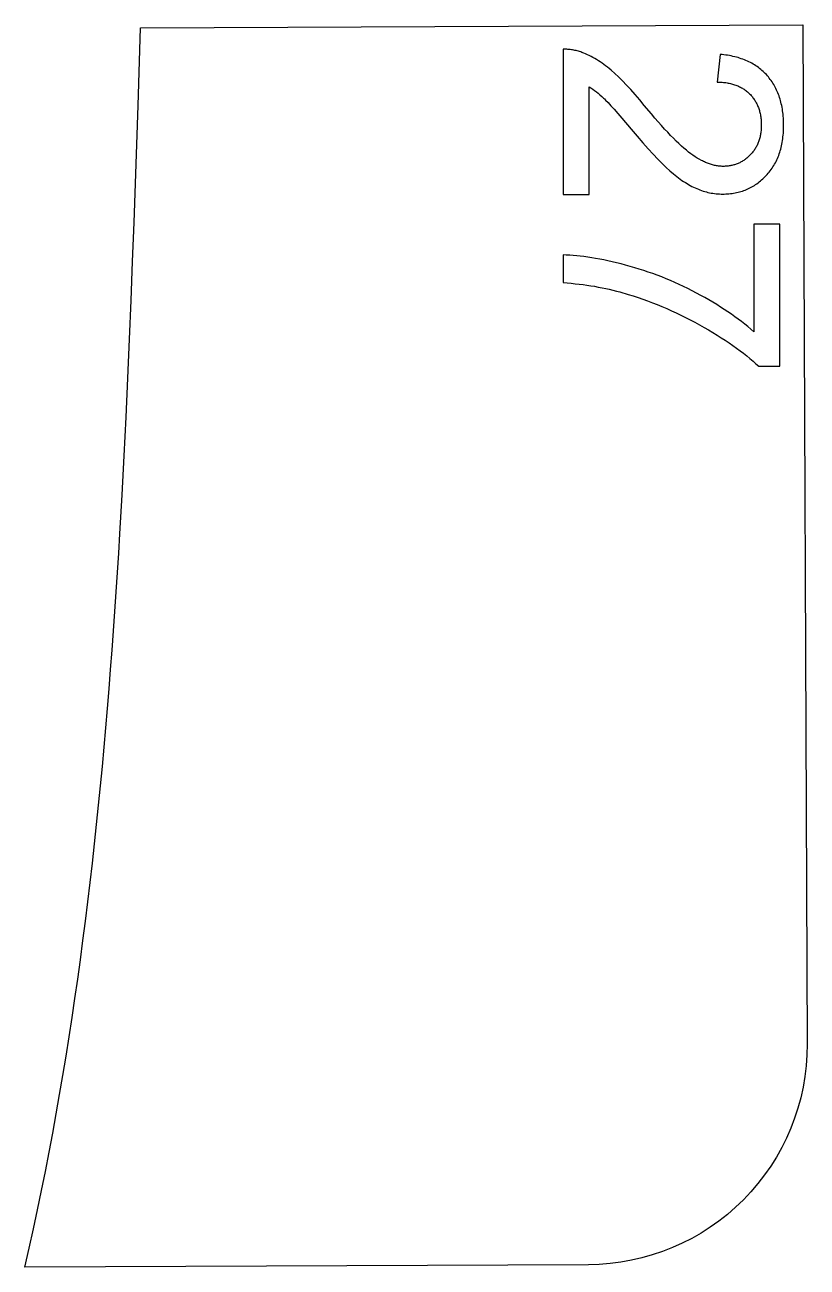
# Model space of a CAD drawing. Extents: x -16189 to 5251, y 3521 to 4024.
# Drawn here: x -4014.4 to -3836.4, y 3739.6 to 4022.4 of the extents above; entities that cross this region are included whole.
import ezdxf

# ---------------------------------------------------------------- set-up
doc = ezdxf.new("R2010")
doc.units = 0
doc.layers.add('LAYER_03', color=7, linetype='CONTINUOUS')

msp = doc.modelspace()

# ---------------------------------------------------------------- linework, layer by layer
at = {"layer": 'LAYER_03'}
msp.add_lwpolyline([(-3886.15, 3740.16), (-4014.36, 3739.61), (-4013.37, 3743.96), (-4012.41, 3748.32), (-4011.47, 3752.68), (-4010.57, 3757.04), (-4009.69, 3761.4), (-4008.84, 3765.77), (-4008.02, 3770.14), (-4007.22, 3774.51), (-4006.45, 3778.89), (-4005.71, 3783.26), (-4004.98, 3787.64), (-4004.29, 3792.02), (-4003.61, 3796.4), (-4002.96, 3800.79), (-4002.33, 3805.18), (-4001.72, 3809.57), (-4001.14, 3813.96), (-4000.57, 3818.35), (-4000.02, 3822.75), (-3999.5, 3827.15), (-3998.99, 3831.54), (-3998.5, 3835.95), (-3998.03, 3840.35), (-3997.58, 3844.75), (-3997.14, 3849.16), (-3996.72, 3853.56), (-3996.31, 3857.97), (-3995.92, 3862.38), (-3995.55, 3866.79), (-3995.19, 3871.21), (-3994.84, 3875.62), (-3994.5, 3880.04), (-3994.18, 3884.45), (-3993.87, 3888.87), (-3993.57, 3893.29), (-3993.28, 3897.71), (-3993.01, 3902.13), (-3992.74, 3906.55), (-3992.24, 3915.4), (-3991.77, 3924.25), (-3991.34, 3933.1), (-3990.93, 3941.96), (-3990.55, 3950.81), (-3990.19, 3959.67), (-3989.85, 3968.54), (-3989.52, 3977.4), (-3989.2, 3986.26), (-3988.59, 4003.99), (-3988.01, 4021.73), (-3837.37, 4022.38), (-3836.37, 3790.38, -0.414214)], format="xyb", close=True, dxfattribs=at)
for points in [[(-3891.89, 4016.82), (-3891.89, 3983.79), (-3885.99, 3983.79), (-3885.99, 4008.3), (-3885.57, 4008.04), (-3885.16, 4007.75), (-3884.74, 4007.46), (-3884.33, 4007.14), (-3883.91, 4006.81), (-3883.5, 4006.46), (-3883.08, 4006.09), (-3882.67, 4005.71), (-3882.45, 4005.5), (-3882.21, 4005.26), (-3881.66, 4004.68), (-3881.01, 4003.98), (-3880.27, 4003.15), (-3879.44, 4002.21), (-3878.51, 4001.13), (-3876.38, 3998.62), (-3875.02, 3997.03), (-3873.73, 3995.55), (-3872.52, 3994.19), (-3871.39, 3992.95), (-3870.33, 3991.83), (-3869.34, 3990.82), (-3868.43, 3989.93), (-3867.59, 3989.16), (-3866.79, 3988.48), (-3866, 3987.84), (-3865.61, 3987.54), (-3865.23, 3987.26), (-3864.84, 3986.98), (-3864.46, 3986.72), (-3864.08, 3986.47), (-3863.7, 3986.24), (-3863.33, 3986.01), (-3862.95, 3985.8), (-3862.58, 3985.61), (-3862.22, 3985.42), (-3861.85, 3985.25), (-3861.49, 3985.09), (-3861.12, 3984.94), (-3860.76, 3984.8), (-3860.4, 3984.67), (-3860.03, 3984.55), (-3859.67, 3984.44), (-3859.3, 3984.34), (-3858.93, 3984.25), (-3858.56, 3984.17), (-3858.19, 3984.1), (-3857.82, 3984.03), (-3857.45, 3983.98), (-3857.08, 3983.94), (-3856.71, 3983.91), (-3856.34, 3983.88), (-3855.96, 3983.87), (-3855.59, 3983.86), (-3855.22, 3983.87), (-3854.86, 3983.88), (-3854.5, 3983.9), (-3854.15, 3983.93), (-3853.79, 3983.96), (-3853.45, 3984.01), (-3853.1, 3984.06), (-3852.76, 3984.12), (-3852.42, 3984.19), (-3852.09, 3984.27), (-3851.76, 3984.36), (-3851.44, 3984.45), (-3851.11, 3984.55), (-3850.8, 3984.66), (-3850.48, 3984.78), (-3850.17, 3984.91), (-3849.86, 3985.05), (-3849.56, 3985.19), (-3849.26, 3985.34), (-3848.96, 3985.5), (-3848.67, 3985.67), (-3848.38, 3985.84), (-3848.1, 3986.03), (-3847.82, 3986.22), (-3847.54, 3986.42), (-3847.27, 3986.63), (-3847, 3986.85), (-3846.73, 3987.07), (-3846.47, 3987.31), (-3846.21, 3987.55), (-3845.96, 3987.8), (-3845.71, 3988.05), (-3845.46, 3988.32), (-3845.22, 3988.59), (-3844.99, 3988.87), (-3844.77, 3989.15), (-3844.56, 3989.44), (-3844.35, 3989.73), (-3844.15, 3990.03), (-3843.96, 3990.34), (-3843.78, 3990.65), (-3843.6, 3990.97), (-3843.44, 3991.29), (-3843.28, 3991.62), (-3843.12, 3991.96), (-3842.98, 3992.3), (-3842.84, 3992.64), (-3842.71, 3993), (-3842.59, 3993.36), (-3842.48, 3993.72), (-3842.38, 3994.09), (-3842.28, 3994.47), (-3842.19, 3994.85), (-3842.11, 3995.24), (-3842.03, 3995.63), (-3841.97, 3996.03), (-3841.91, 3996.44), (-3841.86, 3996.85), (-3841.82, 3997.26), (-3841.78, 3997.69), (-3841.75, 3998.12), (-3841.73, 3998.55), (-3841.72, 3998.99), (-3841.72, 3999.44), (-3841.73, 4000.32), (-3841.75, 4000.75), (-3841.78, 4001.17), (-3841.81, 4001.59), (-3841.85, 4002.01), (-3841.89, 4002.42), (-3841.95, 4002.82), (-3842.01, 4003.22), (-3842.08, 4003.61), (-3842.15, 4003.99), (-3842.24, 4004.37), (-3842.33, 4004.75), (-3842.43, 4005.12), (-3842.53, 4005.48), (-3842.64, 4005.84), (-3842.76, 4006.19), (-3842.89, 4006.54), (-3843.02, 4006.88), (-3843.16, 4007.21), (-3843.31, 4007.54), (-3843.47, 4007.86), (-3843.63, 4008.18), (-3843.8, 4008.49), (-3843.97, 4008.8), (-3844.16, 4009.1), (-3844.35, 4009.4), (-3844.55, 4009.69), (-3844.75, 4009.97), (-3844.97, 4010.25), (-3845.19, 4010.52), (-3845.42, 4010.79), (-3845.65, 4011.05), (-3845.89, 4011.3), (-3846.14, 4011.55), (-3846.39, 4011.79), (-3846.65, 4012.02), (-3846.92, 4012.25), (-3847.19, 4012.47), (-3847.47, 4012.68), (-3847.76, 4012.88), (-3848.05, 4013.08), (-3848.35, 4013.27), (-3848.66, 4013.45), (-3848.97, 4013.63), (-3849.29, 4013.8), (-3849.62, 4013.96), (-3849.95, 4014.12), (-3850.29, 4014.27), (-3850.64, 4014.41), (-3850.99, 4014.54), (-3851.35, 4014.67), (-3851.72, 4014.79), (-3852.09, 4014.91), (-3852.47, 4015.01), (-3852.85, 4015.11), (-3853.24, 4015.21), (-3853.64, 4015.29), (-3854.05, 4015.37), (-3854.46, 4015.44), (-3854.88, 4015.51), (-3855.3, 4015.57), (-3855.73, 4015.62), (-3856.17, 4015.66), (-3856.82, 4009.36), (-3856.52, 4009.35), (-3856.24, 4009.34), (-3855.95, 4009.33), (-3855.67, 4009.31), (-3855.4, 4009.28), (-3855.12, 4009.25), (-3854.86, 4009.22), (-3854.59, 4009.18), (-3854.33, 4009.13), (-3854.08, 4009.08), (-3853.82, 4009.02), (-3853.58, 4008.96), (-3853.33, 4008.9), (-3853.09, 4008.82), (-3852.86, 4008.75), (-3852.62, 4008.67), (-3852.4, 4008.58), (-3852.17, 4008.49), (-3851.95, 4008.39), (-3851.74, 4008.29), (-3851.52, 4008.18), (-3851.32, 4008.07), (-3851.11, 4007.95), (-3850.91, 4007.83), (-3850.72, 4007.7), (-3850.52, 4007.57), (-3850.34, 4007.43), (-3850.15, 4007.29), (-3849.97, 4007.14), (-3849.79, 4006.99), (-3849.62, 4006.83), (-3849.45, 4006.66), (-3849.29, 4006.5), (-3849.13, 4006.32), (-3848.98, 4006.15), (-3848.83, 4005.97), (-3848.69, 4005.79), (-3848.55, 4005.6), (-3848.42, 4005.42), (-3848.29, 4005.22), (-3848.17, 4005.03), (-3848.05, 4004.83), (-3847.94, 4004.63), (-3847.83, 4004.42), (-3847.73, 4004.21), (-3847.64, 4004), (-3847.55, 4003.78), (-3847.46, 4003.56), (-3847.38, 4003.34), (-3847.31, 4003.11), (-3847.23, 4002.88), (-3847.17, 4002.65), (-3847.11, 4002.41), (-3847.06, 4002.17), (-3847.01, 4001.93), (-3846.96, 4001.68), (-3846.92, 4001.43), (-3846.89, 4001.17), (-3846.86, 4000.92), (-3846.84, 4000.65), (-3846.82, 4000.39), (-3846.81, 4000.12), (-3846.8, 3999.85), (-3846.8, 3999.57), (-3846.8, 3999.31), (-3846.81, 3999.06), (-3846.82, 3998.8), (-3846.84, 3998.55), (-3846.86, 3998.3), (-3846.88, 3998.06), (-3846.92, 3997.82), (-3846.95, 3997.58), (-3846.99, 3997.34), (-3847.04, 3997.11), (-3847.09, 3996.88), (-3847.15, 3996.65), (-3847.21, 3996.43), (-3847.28, 3996.21), (-3847.35, 3995.99), (-3847.42, 3995.78), (-3847.5, 3995.57), (-3847.59, 3995.36), (-3847.68, 3995.15), (-3847.77, 3994.95), (-3847.88, 3994.75), (-3847.98, 3994.56), (-3848.09, 3994.37), (-3848.21, 3994.18), (-3848.33, 3993.99), (-3848.45, 3993.81), (-3848.58, 3993.63), (-3848.71, 3993.45), (-3848.85, 3993.28), (-3849, 3993.11), (-3849.15, 3992.94), (-3849.3, 3992.77), (-3849.46, 3992.61), (-3849.62, 3992.46), (-3849.78, 3992.31), (-3849.95, 3992.16), (-3850.11, 3992.02), (-3850.28, 3991.89), (-3850.45, 3991.76), (-3850.63, 3991.63), (-3850.8, 3991.51), (-3850.98, 3991.4), (-3851.16, 3991.29), (-3851.34, 3991.19), (-3851.53, 3991.09), (-3851.71, 3990.99), (-3851.9, 3990.9), (-3852.09, 3990.82), (-3852.29, 3990.74), (-3852.48, 3990.67), (-3852.68, 3990.6), (-3852.88, 3990.53), (-3853.08, 3990.48), (-3853.29, 3990.42), (-3853.49, 3990.37), (-3853.7, 3990.33), (-3853.91, 3990.29), (-3854.13, 3990.26), (-3854.34, 3990.23), (-3854.56, 3990.21), (-3854.78, 3990.19), (-3855, 3990.18), (-3855.23, 3990.17), (-3855.45, 3990.17), (-3855.67, 3990.17), (-3855.89, 3990.18), (-3856.11, 3990.19), (-3856.33, 3990.21), (-3856.55, 3990.24), (-3856.77, 3990.27), (-3856.99, 3990.3), (-3857.22, 3990.35), (-3857.44, 3990.39), (-3857.67, 3990.45), (-3857.89, 3990.51), (-3858.12, 3990.57), (-3858.35, 3990.64), (-3858.58, 3990.72), (-3858.81, 3990.8), (-3859.04, 3990.88), (-3859.27, 3990.98), (-3859.5, 3991.07), (-3859.73, 3991.18), (-3859.97, 3991.29), (-3860.2, 3991.4), (-3860.43, 3991.52), (-3860.91, 3991.78), (-3861.38, 3992.06), (-3861.86, 3992.36), (-3862.35, 3992.68), (-3862.83, 3993.03), (-3863.33, 3993.41), (-3863.85, 3993.83), (-3864.39, 3994.29), (-3864.96, 3994.79), (-3865.54, 3995.34), (-3866.15, 3995.92), (-3866.78, 3996.55), (-3867.43, 3997.21), (-3868.1, 3997.92), (-3868.8, 3998.67), (-3869.51, 3999.46), (-3870.25, 4000.3), (-3871.01, 4001.17), (-3871.79, 4002.09), (-3873.42, 4004.04), (-3874.47, 4005.31), (-3875.5, 4006.51), (-3876.49, 4007.63), (-3877.45, 4008.67), (-3878.38, 4009.64), (-3879.28, 4010.52), (-3880.15, 4011.33), (-3880.98, 4012.07), (-3881.39, 4012.41), (-3881.8, 4012.74), (-3882.21, 4013.05), (-3882.62, 4013.36), (-3883.04, 4013.65), (-3883.45, 4013.94), (-3883.86, 4014.21), (-3884.28, 4014.46), (-3884.69, 4014.71), (-3885.11, 4014.95), (-3885.53, 4015.17), (-3885.95, 4015.38), (-3886.37, 4015.58), (-3886.79, 4015.77), (-3887.21, 4015.94), (-3887.63, 4016.1), (-3887.88, 4016.2), (-3888.14, 4016.29), (-3888.4, 4016.37), (-3888.66, 4016.44), (-3888.92, 4016.51), (-3889.19, 4016.57), (-3889.45, 4016.63), (-3889.72, 4016.68), (-3889.98, 4016.72), (-3890.25, 4016.75), (-3890.52, 4016.78), (-3890.79, 4016.8), (-3891.06, 4016.82), (-3891.34, 4016.82), (-3891.61, 4016.83)], [(-3847.36, 3944.65), (-3842.59, 3944.65), (-3842.59, 3976.99), (-3848.48, 3976.99), (-3848.48, 3952.52), (-3849.16, 3953.1), (-3849.85, 3953.68), (-3850.56, 3954.25), (-3851.29, 3954.82), (-3852.04, 3955.39), (-3852.81, 3955.95), (-3853.6, 3956.5), (-3854.41, 3957.06), (-3855.23, 3957.61), (-3856.08, 3958.15), (-3856.94, 3958.69), (-3857.83, 3959.23), (-3858.73, 3959.76), (-3859.65, 3960.29), (-3860.59, 3960.81), (-3861.55, 3961.33), (-3862.52, 3961.84), (-3863.5, 3962.34), (-3864.48, 3962.82), (-3865.47, 3963.28), (-3866.46, 3963.73), (-3867.45, 3964.17), (-3868.45, 3964.59), (-3869.46, 3964.99), (-3870.46, 3965.38), (-3871.48, 3965.75), (-3872.5, 3966.11), (-3873.52, 3966.46), (-3874.55, 3966.79), (-3875.58, 3967.1), (-3876.62, 3967.4), (-3877.66, 3967.69), (-3878.69, 3967.96), (-3879.71, 3968.21), (-3880.7, 3968.44), (-3881.68, 3968.66), (-3882.64, 3968.86), (-3883.57, 3969.05), (-3884.49, 3969.22), (-3885.39, 3969.37), (-3886.27, 3969.51), (-3887.14, 3969.63), (-3887.98, 3969.73), (-3888.8, 3969.82), (-3889.61, 3969.89), (-3890.39, 3969.95), (-3891.16, 3969.98), (-3891.9, 3970), (-3891.9, 3963.7), (-3890.98, 3963.63), (-3890.06, 3963.55), (-3889.15, 3963.46), (-3888.25, 3963.36), (-3887.36, 3963.25), (-3886.47, 3963.13), (-3885.6, 3963), (-3884.74, 3962.86), (-3883.88, 3962.7), (-3883.04, 3962.54), (-3882.2, 3962.37), (-3881.38, 3962.18), (-3880.56, 3961.99), (-3879.75, 3961.79), (-3878.96, 3961.57), (-3877.06, 3961.02), (-3875.95, 3960.67), (-3874.85, 3960.31), (-3873.75, 3959.94), (-3872.66, 3959.54), (-3871.56, 3959.13), (-3870.48, 3958.7), (-3869.39, 3958.26), (-3868.31, 3957.8), (-3867.24, 3957.32), (-3866.16, 3956.83), (-3865.09, 3956.31), (-3864.03, 3955.79), (-3862.97, 3955.24), (-3861.91, 3954.68), (-3860.85, 3954.1), (-3859.82, 3953.52), (-3858.8, 3952.93), (-3857.81, 3952.34), (-3856.85, 3951.76), (-3855.92, 3951.17), (-3855.01, 3950.58), (-3854.13, 3949.99), (-3853.27, 3949.4), (-3852.44, 3948.81), (-3851.64, 3948.21), (-3850.86, 3947.62), (-3850.11, 3947.03), (-3849.38, 3946.43), (-3848.68, 3945.84), (-3848.01, 3945.24)]]:
    msp.add_lwpolyline(points, close=True, dxfattribs=at)

doc.saveas('drawing.dxf')
